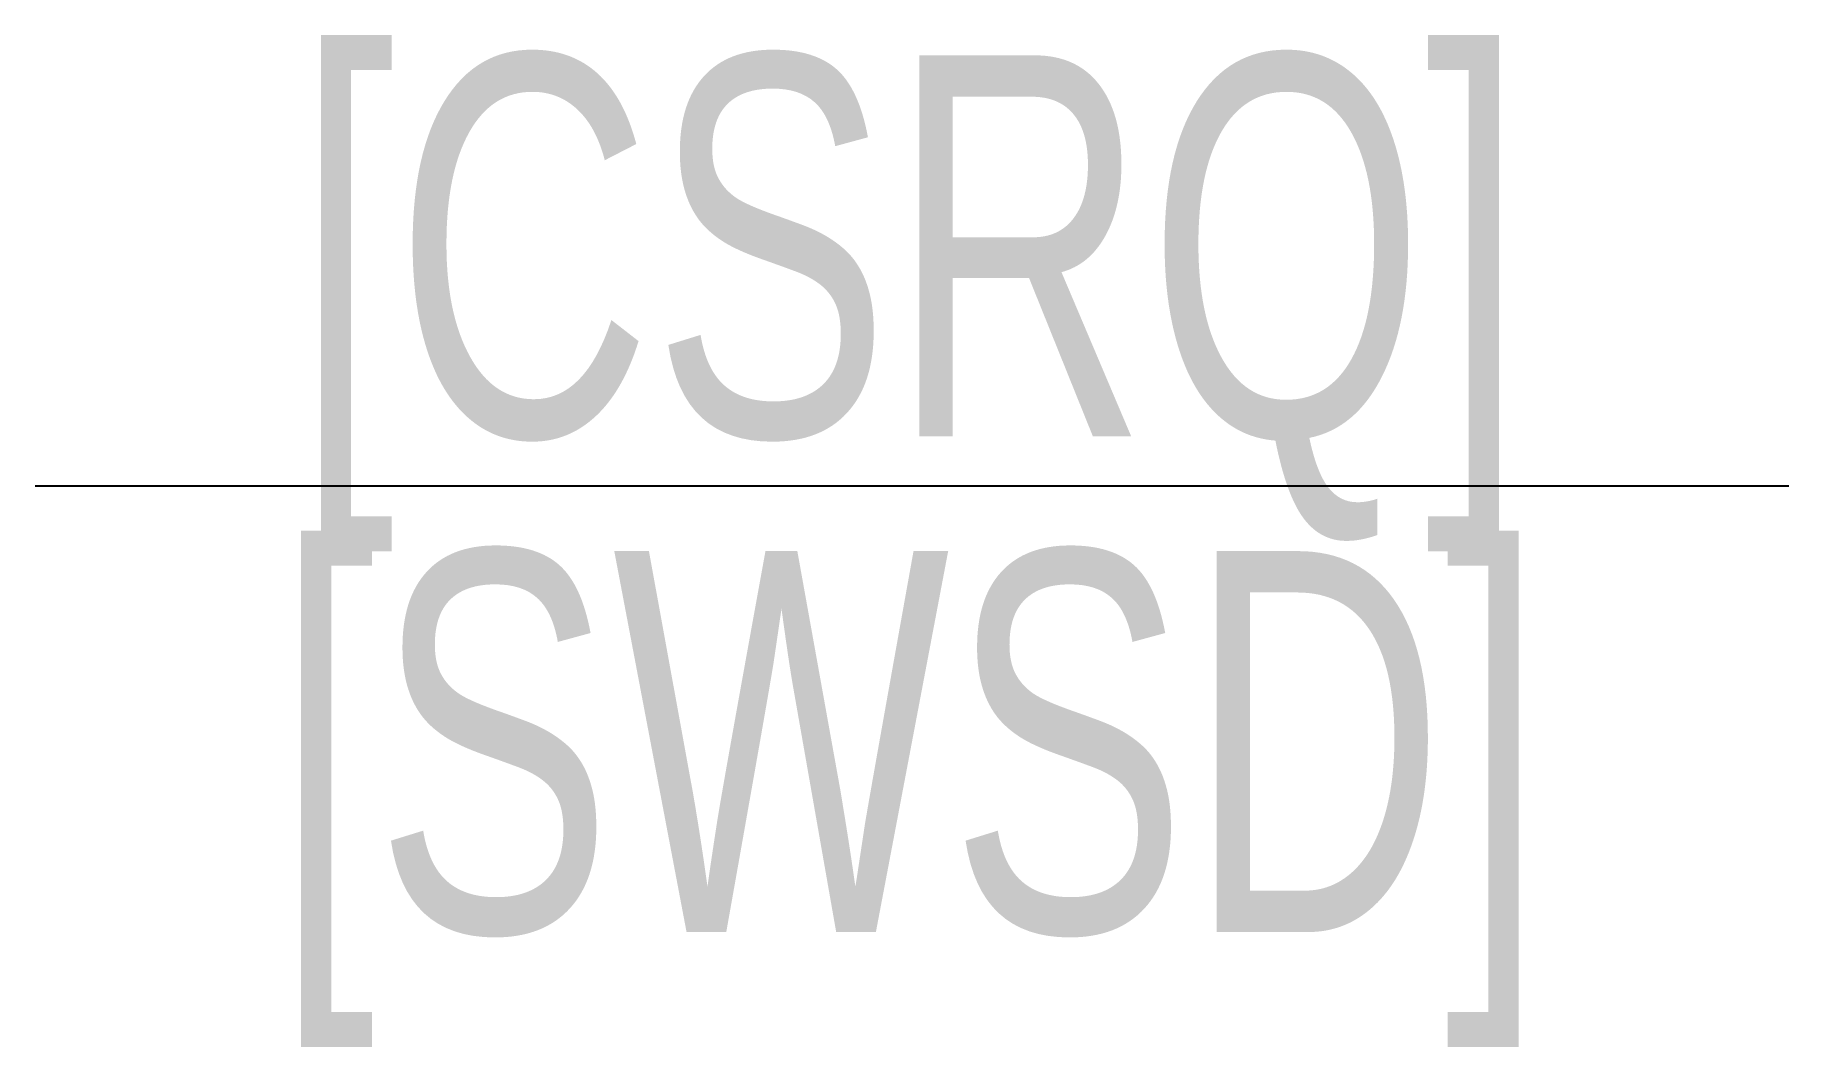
# Model space of a CAD drawing. Extents: x -4.82 to 4.84, y -3.09 to 2.49.
import ezdxf
from ezdxf.enums import TextEntityAlignment as Align

# ---------------------------------------------------------------- set-up
doc = ezdxf.new("R2010")
doc.units = 0
doc.layers.get('0').update_dxf_attribs({"linetype": 'CONTINUOUS'})
doc.styles.add('LZ_FONTS_FS', font='hxm.ttf', dxfattribs={"width": 0.7})

msp = doc.modelspace()

# ---------------------------------------------------------------- linework, layer by layer
msp.add_line((-4.8204, 0), (4.844, 0))

# ---------------------------------------------------------------- texts
at = {"style": 'LZ_FONTS_FS', "width": 0.7}
for s, p in [('[CSRQ]', (0, 0.2736)), ('[SWSD]', (0, -2.4594))]:
    msp.add_text(s, height=2.1, dxfattribs=at).set_placement(p, align=Align.CENTER)

doc.saveas('drawing.dxf')
